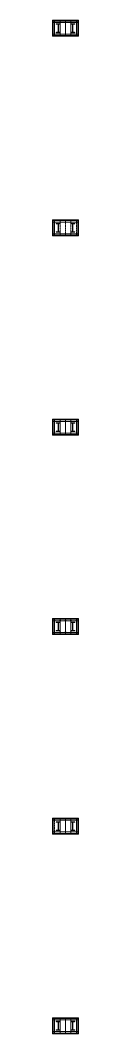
# Model space of a CAD drawing. Header units: millimetres. Extents: x 3470347 to 5996549, y -3470518 to 17149644.
# Drawn here: x 3470347 to 3471247, y 17114939 to 17149644 of the extents above; entities that cross this region are included whole.
import ezdxf

# ---------------------------------------------------------------- set-up
doc = ezdxf.new("R2010")
doc.units = ezdxf.units.MM
doc.header["$MEASUREMENT"] = 0
doc.linetypes.add('CENTERX2', pattern=[4, 2.5, -0.5, 0.5, -0.5])
doc.layers.get('0').update_dxf_attribs({"linetype": 'CONTINUOUS', "lineweight": 25})
doc.layers.add('GB', color=2, linetype='CONTINUOUS', lineweight=20)

# ---------------------------------------------------------------- blocks, each defined once
blk = doc.blocks.new('BP11')
at = {"layer": 'GB', "transparency": 33554483}
h = blk.add_hatch(color=3, dxfattribs=at)
h.dxf.hatch_style = 1
h.paths.add_polyline_path([(3812022, 7355150), (3812022, 7355148), (3812162, 7355148), (3812162, 7355150, 0.414214), (3812152, 7355160), (3812096, 7355160), (3812096, 7355436), (3812152, 7355436, 0.414214), (3812162, 7355446), (3812162, 7355448), (3812022, 7355448), (3812022, 7355446, 0.414214), (3812032, 7355436), (3812089, 7355436), (3812089, 7355160), (3812032, 7355160, 0.414214)])
h = blk.add_hatch(color=3, dxfattribs=at)
h.dxf.hatch_style = 1
h.paths.add_polyline_path([(3812522, 7355148), (3812522, 7355150, -0.414214), (3812532, 7355160), (3812589, 7355160), (3812589, 7355436), (3812532, 7355436, -0.414214), (3812522, 7355446), (3812522, 7355448), (3812662, 7355448), (3812662, 7355446, -0.414214), (3812652, 7355436), (3812596, 7355436), (3812596, 7355160), (3812652, 7355160, -0.414214), (3812662, 7355150), (3812662, 7355148)])
at = {"layer": 'GB', "color": 8, "linetype": 'CENTERX2', "ltscale": 20}
for p, q in [((3812767, 7355498), (3811917, 7355498)), ((3811967, 7355548), (3811967, 7355048)), ((3812157, 7355548), (3812157, 7355048)), ((3812342, 7355548), (3812342, 7355048)), ((3812527, 7355548), (3812527, 7355048)), ((3812717, 7355048), (3812717, 7355548)), ((3811917, 7355098), (3812767, 7355098))]:
    blk.add_line(p, q, dxfattribs=at)
at = {"layer": 'GB', "color": 4}
blk.add_lwpolyline([(3811892, 7355573), (3811892, 7355023), (3812792, 7355023), (3812792, 7355573)], close=True, dxfattribs=at)
at = {"layer": 'GB', "color": 5}
blk.add_lwpolyline([(3811917, 7355548), (3811917, 7355048), (3812767, 7355048), (3812767, 7355548)], close=True, dxfattribs=at)
at = {"layer": 'GB', "color": 3}
for points in [[(3812089, 7355160), (3812032, 7355160, 0.414214), (3812022, 7355150), (3812022, 7355148), (3812162, 7355148), (3812162, 7355150, 0.414214), (3812152, 7355160), (3812096, 7355160), (3812096, 7355436), (3812152, 7355436, 0.414214), (3812162, 7355446), (3812162, 7355448), (3812022, 7355448), (3812022, 7355446, 0.414214), (3812032, 7355436), (3812089, 7355436)], [(3812596, 7355160), (3812652, 7355160, -0.414214), (3812662, 7355150), (3812662, 7355148), (3812522, 7355148), (3812522, 7355150, -0.414214), (3812532, 7355160), (3812589, 7355160), (3812589, 7355436), (3812532, 7355436, -0.414214), (3812522, 7355446), (3812522, 7355448), (3812662, 7355448), (3812662, 7355446, -0.414214), (3812652, 7355436), (3812596, 7355436)]]:
    blk.add_lwpolyline(points, format="xyb", close=True, dxfattribs=at)
at = {"layer": 'GB'}
for centre in [(3811967, 7355498), (3812157, 7355498), (3812342, 7355498), (3812527, 7355498), (3812717, 7355498), (3811967, 7355098), (3812157, 7355098), (3812342, 7355098), (3812527, 7355098), (3812717, 7355098)]:
    blk.add_circle(centre, 12, dxfattribs=at)
blk = doc.blocks.new('GB')
at = {"color": 3, "xscale": -1}
for p in [(5048636.2, 9308.7), (5048636.2, 2473.7), (5048636.2, -4351.3), (5048636.2, -11176.3), (5048636.2, -18011.3), (5048636.2, -24846.3)]:
    blk.add_blockref('BP11', p, dxfattribs=at)

msp = doc.modelspace()

# ---------------------------------------------------------------- block references
at = {"color": 3}
msp.add_blockref('GB', (2234502.78, 9784762.62, 0), dxfattribs=at)

doc.saveas('drawing.dxf')
